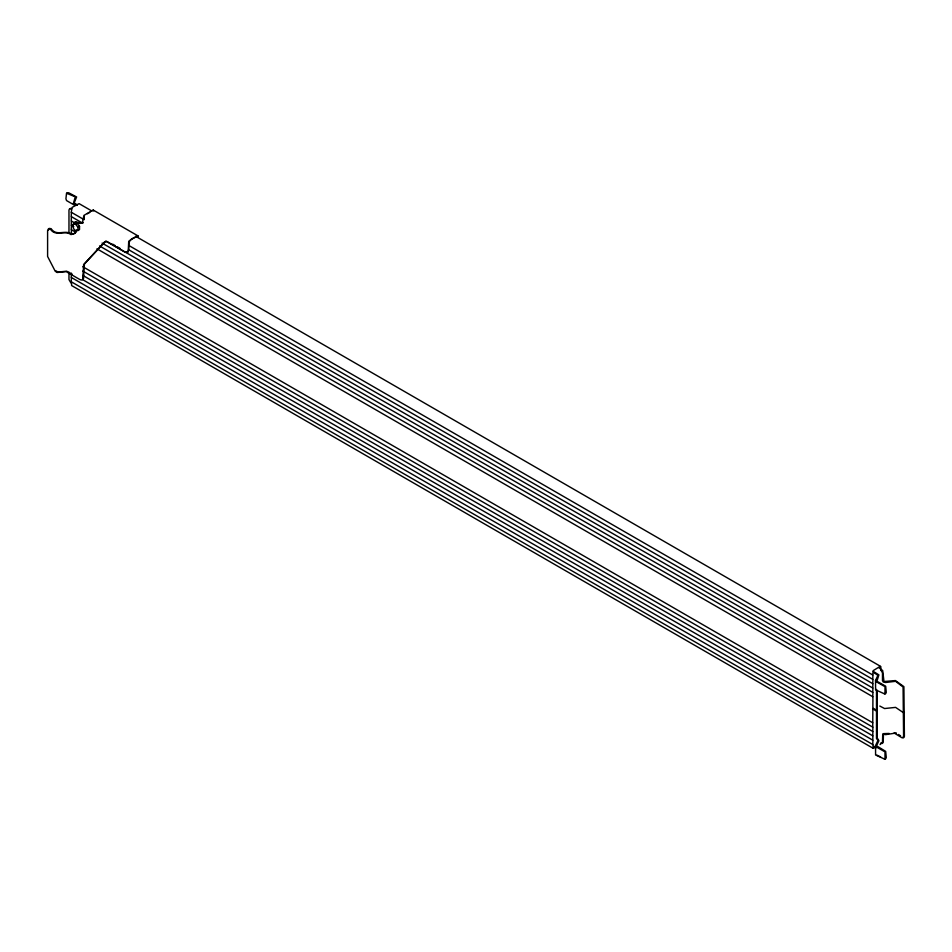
<?xml version="1.0" encoding="UTF-8"?>
<svg xmlns="http://www.w3.org/2000/svg" width="952" height="952" viewBox="0 0 952 952"><rect width="100%" height="100%" fill="white"/><g stroke="black" fill="none" stroke-linecap="round" stroke-linejoin="round"><path stroke-width="1.43" d="M84.24 219.4L84.24 216.437M75.708 230.931L74.661 233.49L71.007 234.597C64.522 229.646 55.787 237.286 50.361 229.111L48.433 228.849L47.6 230.717L47.6 256.469L55.24 271.272L57.132 272.486L66.176 271.629L80.099 279.662L81.872 280.019L83.502 278.841L84.407 264.073L105.374 241.427M76.267 232.193L76.457 230.491M73.078 224.41L73.078 227.671L74.078 229.325L75.529 230.705L77.969 230.491L79.516 229.599L79.516 226.338L77.064 223.292L73.078 224.41L77.064 223.292M79.516 226.338L77.969 227.23L77.969 230.491M82.753 279.269L83.645 264.513L104.625 241.867L107.1 241.808L125.259 252.292L127.354 252.458L128.27 250.554L128.71 241.249L136.921 235.989L137.981 235.894L138.421 236.858M880.826 743.298L880.064 744.607M48.35 230.277L49.183 228.42L51.111 228.682C56.537 236.858 65.283 229.218 71.769 234.168L75.41 233.061M875.531 680.466L876.209 681.715L884.991 686.678L884.991 694.091L875.59 689.831L875.531 680.466L877.899 675.349L873.686 672.493M875.531 745.642L876.209 746.892L884.991 751.854L884.991 759.268L875.59 755.007L875.531 745.642L877.899 740.525L876.494 738.419L876.494 689.427M66.616 193.946L67.223 192.732L68.639 192.768L76.612 196.969L74.197 202.954L77.409 204.989M872.734 674.98L873.162 670.66L880.064 666.4L880.826 666.828L880.826 670.089M872.734 679.323L872.924 675.087L129.127 245.652M872.734 683.667L872.924 679.431L129.127 250.007M872.734 688.01L872.924 683.774L105.969 240.975M872.734 692.354L872.924 688.117L102.102 243.093M872.734 696.697L872.924 692.461L99.532 245.949M872.734 727.114L872.924 696.804L96.961 248.817M872.734 731.457L872.924 727.221L82.812 271.058M872.734 735.813L872.924 731.576L82.812 275.402M872.734 740.156L872.924 735.92L82.812 279.745M872.734 744.5L872.924 740.263L71.233 277.413L71.412 273.176M73.78 223.72L74.899 222.161L79.587 223.458L82.36 222.851L83.931 215.39L93.201 210.035L137.981 235.894M74.53 223.28L75.66 221.721L80.337 223.018L83.11 222.423M87.37 213.76L89.762 212.391M75.529 230.705L77.064 229.825M876.233 746.82L873.162 748.32L71.65 285.576L71.412 281.863M904.4 712.405L903.591 712.798L895.594 707.384L884.575 708.538L879.803 706.039M889.18 733.445L883.468 733.635L883.23 741.917L882.683 743.131L881.35 743M91.951 211.058L79.076 203.633L72.173 207.346L71.233 212.236L84.097 219.662M894.237 732.659L896.403 733.052M884.253 693.556L885.681 693.627L886.276 692.378L885.681 686.202L876.899 681.251L878.898 674.885L873.305 671.398M884.253 758.732L885.681 758.803L886.276 757.554L885.681 751.378L876.554 745.797L878.922 740.692L877.244 737.978L877.244 690.438M70.293 208.44L71.602 208.536M70.853 208.976L69.544 208.869L68.972 210.059L68.972 233.228M126.009 251.852L128.115 252.018C130.317 243.879 125.973 239.63 136.921 236.858L137.671 237.298M880.6 743.429L881.933 743.56L882.48 742.346L882.718 734.075L885.657 734.623L894.511 733.254L901.865 737.705L903.079 737.895L903.591 736.693L903.079 687.023L895.594 681.311L885.657 682.489L883.23 681.953L882.48 680.644L882.48 672.826L880.6 669.565M66.926 271.189L57.882 272.058L55.989 270.844M902.674 737.3L903.9 737.491L904.4 736.301L903.9 686.63L895.404 680.561L883.98 681.513L882.683 670.541L878.934 667.733M74.078 204.942L66.533 200.575L65.926 198.766L66.533 193.196L75.303 196.862L73.399 203.43L76.66 205.418M876.899 755.114L880.576 756.923M135.684 236.31L880.588 666.376M82.812 223.268L71.233 216.58L71.412 212.344M112.693 244.164L115.109 245.568M117.536 246.961L119.952 248.353M75.089 223.149L71.233 220.923L71.412 216.687M73.804 226.755L71.233 225.267L71.412 221.031M75.089 231.836L71.233 229.61L71.412 225.374M71.412 234.061L71.412 229.718M873.4 708.383L877.244 710.608L876.494 711.037L872.651 708.823M82.812 266.715L872.734 722.77M68.199 271.915L71.995 274.116M873.686 746.356L876.185 747.796M898.498 734.468L900.58 735.884M77.969 227.23L75.529 224.184M70.853 282.839L68.972 279.579L68.972 272.343M873.162 748.32L872.924 744.607L71.233 281.756L71.412 277.52M93.201 210.035L93.641 211.011"/></g></svg>
